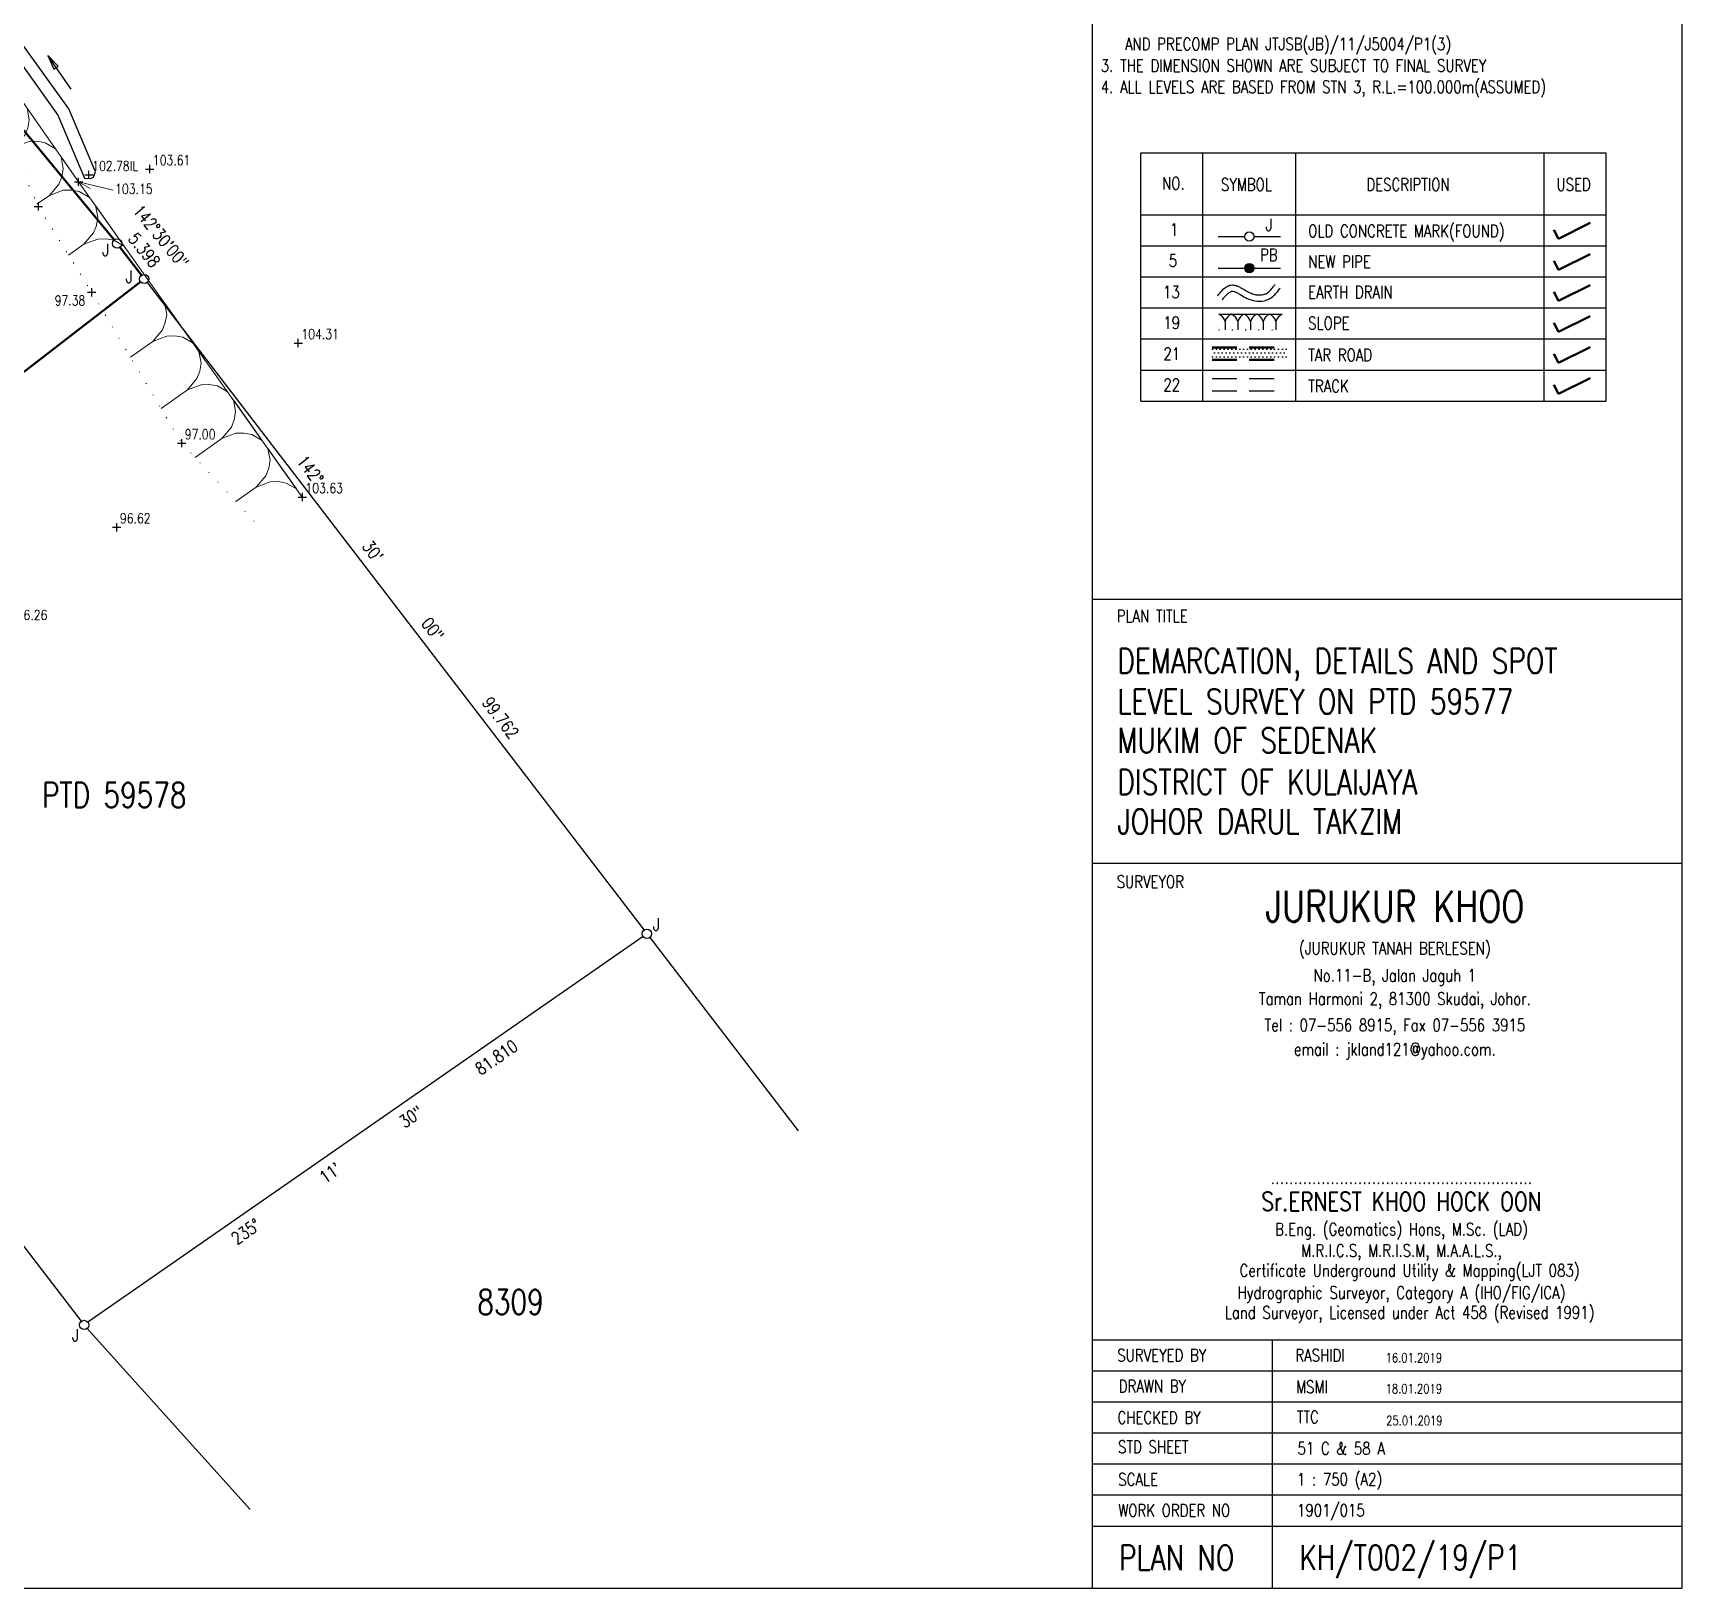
# Model space of a CAD drawing. Header units: metres. Extents: x -16650 to -16226, y -32196 to -31906.
# Drawn here: x -16425 to -16225.8, y -32196.3 to -32008.4 of the extents above; entities that cross this region are included whole.
import ezdxf
from ezdxf.enums import TextEntityAlignment as Align

# ---------------------------------------------------------------- set-up
doc = ezdxf.new("R2010")
doc.units = ezdxf.units.M
doc.header["$LTSCALE"] = 6
doc.header["$MEASUREMENT"] = 0
doc.header["$PDMODE"] = 2
doc.header["$PDSIZE"] = 0.5
doc.linetypes.add('DASHED', pattern=[0.75, 0.5, -0.25])
doc.linetypes.add('DOT', pattern=[0.25, 0, -0.25])
doc.layers.add('160119_HEIGHT', color=7, linetype='Continuous', lineweight=13)
doc.layers.add('Detail_slope', color=8, linetype='Continuous', lineweight=13)
for name, color, linetype in [('160119_PTS', 7, 'Continuous'), ('BED', 3, 'Continuous'), ('Frame', 7, 'Continuous'), ('IL', 150, 'Continuous'), ('LOT_NO_Johor', 7, 'Continuous')]:
    doc.layers.add(name, color=color, linetype=linetype)
doc.styles.add('ROMANS', font='romans', dxfattribs={"width": 0.785})
doc.styles.get("Standard").update_dxf_attribs({"font": 'simplex.shx', "width": 0.8})

msp = doc.modelspace()

# ---------------------------------------------------------------- hatches: boundary and pattern name
h = msp.add_hatch()
h.set_pattern_fill('DOTS', color=50, scale=7.5, style=0)
h.paths.add_polyline_path([(-16273.57, -32047.87), (-16273.57, -32046.37), (-16282.56, -32046.37), (-16282.56, -32047.87)])
at = {"layer": 'Frame', "linetype": 'Continuous'}
h = msp.add_hatch(color=256, dxfattribs=at)
edge = h.paths.add_edge_path()
edge.add_arc((-16278.05, -32036.78), 0.562, 0, 360)

# ---------------------------------------------------------------- linework, layer by layer
at = {"color": 10, "lineweight": 50}
for p, q in [((-16497.34, -31933.89), (-16415.22, -32033.38)), ((-16414.52, -32034.26), (-16411.92, -32037.65)), ((-16412.02, -32038.44), (-16477.26, -32088.74))]:
    msp.add_line(p, q, dxfattribs=at)
for p, q in [((-16411.23, -32038.54), (-16351.19, -32116.8)), ((-16419.18, -32164.07), (-16477.26, -32088.74)), ((-16351.31, -32117.57), (-16418.38, -32164.19)), ((-16350.5, -32117.69), (-16332.58, -32141.05)), ((-16418.46, -32164.93), (-16398.79, -32186.83))]:
    msp.add_line(p, q)
at = {"layer": '160119_HEIGHT'}
msp.add_lwpolyline([(-16415.35, -32027.35), (-16419.51, -32026.36), (-16418.11, -32027.17)], dxfattribs=at)
at = {"layer": '160119_PTS'}
for p in [(-16410.92, -32024.82), (-16419.51, -32026.36), (-16418.26, -32025.51), (-16424.38, -32029.33), (-16417.92, -32039.7), (-16392.98, -32045.84), (-16407.06, -32057.94), (-16392.48, -32064.45), (-16414.9, -32068.11)]:
    msp.add_point(p, dxfattribs=at)
at = {"layer": 'Detail_slope'}
for p, q in [((-16423.05, -32028), (-16424.52, -32029.02)), ((-16418.87, -32033.9), (-16420.72, -32035.21)), ((-16410.54, -32045.64), (-16413.25, -32047.56)), ((-16406.37, -32051.51), (-16409.55, -32053.77)), ((-16402.21, -32057.38), (-16405.45, -32059.68)), ((-16398.04, -32063.26), (-16400.51, -32065.01))]:
    msp.add_line(p, q, dxfattribs=at)
msp.add_lwpolyline([(-16392.49, -32064.46), (-16419.51, -32026.36), (-16428.16, -32014)], dxfattribs=at)
at = {"layer": 'Detail_slope', "linetype": 'DOT'}
msp.add_lwpolyline([(-16430.71, -32015.08), (-16424.38, -32029.33), (-16417.93, -32039.7), (-16407.06, -32057.94), (-16397.83, -32067.88)], dxfattribs=at)
at = {"layer": 'Detail_slope'}
for points in [[(-16425.75, -32017.44), (-16425.49, -32018.86), (-16425.66, -32019.84), (-16426.02, -32020.73), (-16427.17, -32022.1), (-16425.49, -32021.48), (-16424.53, -32021.45), (-16423.55, -32021.63), (-16422.31, -32022.36)], [(-16421.63, -32023.34), (-16421.36, -32024.76), (-16421.54, -32025.74), (-16421.89, -32026.63), (-16423.05, -32028), (-16421.36, -32027.38), (-16420.4, -32027.35), (-16419.43, -32027.53), (-16418.19, -32028.26)], [(-16417.48, -32029.23), (-16417.21, -32030.64), (-16417.37, -32031.62), (-16417.72, -32032.52), (-16418.87, -32033.9), (-16417.19, -32033.27), (-16416.23, -32033.23), (-16415.25, -32033.4), (-16414.01, -32034.12)], [(-16409.15, -32040.97), (-16408.87, -32042.39), (-16409.04, -32043.37), (-16409.39, -32044.26), (-16410.54, -32045.64), (-16408.86, -32045.01), (-16407.9, -32044.98), (-16406.92, -32045.14), (-16405.68, -32045.87)], [(-16404.98, -32046.85), (-16404.71, -32048.26), (-16404.87, -32049.24), (-16405.22, -32050.13), (-16406.37, -32051.51), (-16404.69, -32050.88), (-16403.73, -32050.85), (-16402.75, -32051.01), (-16401.51, -32051.74)], [(-16400.81, -32052.72), (-16400.54, -32054.13), (-16400.71, -32055.11), (-16401.06, -32056), (-16402.21, -32057.38), (-16400.52, -32056.75), (-16399.56, -32056.72), (-16398.59, -32056.89), (-16397.34, -32057.61)], [(-16396.65, -32058.59), (-16396.38, -32060), (-16396.54, -32060.98), (-16396.89, -32061.88), (-16398.04, -32063.26), (-16396.36, -32062.63), (-16395.4, -32062.59), (-16394.42, -32062.76), (-16393.18, -32063.48)]]:
    msp.add_lwpolyline(points, close=True, dxfattribs=at)
at = {"layer": 'Frame'}
for p, q in [((-16225.77, -32196.32), (-16225.77, -31906.4)), ((-16297.02, -32196.32), (-16297.02, -31996.4)), ((-16297.02, -32076.8), (-16225.77, -32076.8)), ((-16297.02, -32108.7), (-16225.77, -32108.7)), ((-16297.02, -32166.32), (-16225.77, -32166.32)), ((-16275.26, -32196.32), (-16275.26, -32166.32)), ((-16297.02, -32170.07), (-16225.77, -32170.07)), ((-16297.02, -32173.82), (-16225.77, -32173.82)), ((-16297.02, -32177.57), (-16225.77, -32177.57)), ((-16297.02, -32181.32), (-16225.77, -32181.32)), ((-16297.02, -32185.07), (-16225.77, -32185.07)), ((-16297.02, -32188.82), (-16225.77, -32188.82)), ((-16650.1, -32196.32), (-16225.77, -32196.32)), ((-16297.02, -32196.32), (-16225.77, -32196.32))]:
    msp.add_line(p, q, dxfattribs=at)
at = {"layer": 'Frame', "linetype": 'Continuous'}
for p, q in [((-16291.17, -32052.85), (-16291.17, -32022.85)), ((-16291.17, -32022.85), (-16234.92, -32022.85)), ((-16283.67, -32052.85), (-16283.67, -32022.85)), ((-16272.42, -32052.85), (-16272.42, -32022.85)), ((-16242.42, -32052.85), (-16242.42, -32022.85)), ((-16234.92, -32052.85), (-16234.92, -32022.85)), ((-16291.17, -32030.35), (-16234.92, -32030.35)), ((-16291.17, -32034.1), (-16234.92, -32034.1)), ((-16281.8, -32032.97), (-16278.61, -32032.97)), ((-16277.49, -32032.97), (-16274.3, -32032.97)), ((-16291.17, -32037.85), (-16234.92, -32037.85)), ((-16281.8, -32036.78), (-16278.61, -32036.78)), ((-16277.49, -32036.78), (-16274.3, -32036.78)), ((-16291.17, -32041.6), (-16234.92, -32041.6)), ((-16291.17, -32045.35), (-16234.92, -32045.35)), ((-16291.17, -32049.1), (-16234.92, -32049.1)), ((-16291.17, -32052.85), (-16234.92, -32052.85))]:
    msp.add_line(p, q, dxfattribs=at)
at = {"layer": 'Frame', "linetype": 'Continuous', "lineweight": 50}
for p, q in [((-16241.26, -32032.16), (-16240.71, -32033.25)), ((-16240.71, -32033.25), (-16236.88, -32031.33)), ((-16241.26, -32035.91), (-16240.71, -32037)), ((-16240.71, -32037), (-16236.88, -32035.08)), ((-16241.26, -32039.66), (-16240.71, -32040.75)), ((-16240.71, -32040.75), (-16236.88, -32038.83)), ((-16240.71, -32044.5), (-16236.88, -32042.58)), ((-16241.26, -32043.41), (-16240.71, -32044.5)), ((-16240.71, -32048.25), (-16236.88, -32046.33)), ((-16241.26, -32047.16), (-16240.71, -32048.25)), ((-16240.71, -32052), (-16236.88, -32050.08)), ((-16241.26, -32050.91), (-16240.71, -32052))]:
    msp.add_line(p, q, dxfattribs=at)
at = {"layer": 'Frame', "color": 8, "linetype": 'Continuous'}
msp.add_line((-16281.75, -32042.37), (-16274.07, -32042.36), dxfattribs=at)
at = {"layer": 'Frame', "color": 8}
for p, q in [((-16281.75, -32042.37), (-16280.21, -32042.37)), ((-16281.75, -32042.37), (-16280.21, -32042.37)), ((-16280.21, -32042.37), (-16278.68, -32042.37)), ((-16280.21, -32042.37), (-16278.68, -32042.37)), ((-16278.68, -32042.37), (-16277.14, -32042.37)), ((-16278.68, -32042.37), (-16277.14, -32042.37)), ((-16277.14, -32042.37), (-16275.61, -32042.36)), ((-16277.14, -32042.37), (-16275.61, -32042.36)), ((-16275.61, -32042.36), (-16274.07, -32042.36)), ((-16275.61, -32042.36), (-16274.07, -32042.36)), ((-16280.98, -32043.22), (-16280.98, -32044.26)), ((-16280.98, -32043.22), (-16280.98, -32044.26)), ((-16279.45, -32043.22), (-16279.45, -32044.26)), ((-16279.45, -32043.22), (-16279.45, -32044.26)), ((-16277.91, -32043.22), (-16277.91, -32044.26)), ((-16277.91, -32043.22), (-16277.91, -32044.26)), ((-16276.38, -32043.22), (-16276.38, -32044.26)), ((-16276.38, -32043.22), (-16276.38, -32044.26)), ((-16274.84, -32043.22), (-16274.84, -32044.26)), ((-16274.84, -32043.22), (-16274.84, -32044.26))]:
    msp.add_line(p, q, dxfattribs=at)
at = {"layer": 'Frame', "color": 8, "linetype": 'DOT'}
msp.add_line((-16281.75, -32044.26), (-16274.07, -32044.26), dxfattribs=at)
at = {"layer": 'Frame', "color": 30, "linetype": 'DASHED', "lineweight": 50}
for points in [[(-16282.56, -32046.37), (-16273.57, -32046.37)], [(-16282.56, -32047.87), (-16273.57, -32047.87)]]:
    msp.add_lwpolyline(points, dxfattribs=at)
at = {"layer": 'Frame', "color": 30, "linetype": 'DASHED'}
for points in [[(-16282.56, -32050.12), (-16273.57, -32050.12)], [(-16282.56, -32051.62), (-16273.57, -32051.62)]]:
    msp.add_lwpolyline(points, dxfattribs=at)
at = {"layer": 'Frame', "linetype": 'Continuous'}
for centre in [(-16278.05, -32032.97), (-16414.86, -32033.82), (-16278.05, -32036.78), (-16411.58, -32038.1), (-16350.85, -32117.24), (-16418.84, -32164.52)]:
    msp.add_circle(centre, 0.562, dxfattribs=at)
at = {"layer": 'Frame', "color": 8, "linetype": 'Continuous'}
for centre, start, end in [((-16282.17, -32043.52), 13.9448, 69.8089), ((-16279.79, -32043.52), 110.1911, 166.0552), ((-16280.64, -32043.52), 13.9448, 69.8089), ((-16278.25, -32043.52), 110.1911, 166.0552), ((-16279.1, -32043.52), 13.9448, 69.8089), ((-16276.72, -32043.52), 110.1911, 166.0552), ((-16277.57, -32043.52), 13.9448, 69.8089), ((-16275.19, -32043.52), 110.1911, 166.0552), ((-16276.03, -32043.52), 13.9448, 69.8089), ((-16273.65, -32043.52), 110.1911, 166.0552)]:
    msp.add_arc(centre, 1.23, start, end, dxfattribs=at)
at = {"layer": 'IL'}
for points in [[(-16427.58, -32010.5), (-16422.02, -32018.29), (-16418.79, -32025.9), (-16418.07, -32025.94), (-16417.7, -32025.78), (-16417.48, -32025.16), (-16420.7, -32017.55), (-16426.37, -32009.62)], [(-16420.41, -32015.17), (-16423.25, -32011.09), (-16421.97, -32012.39)], [(-16423.25, -32011.09), (-16422.49, -32012.75), (-16421.97, -32012.39)]]:
    msp.add_lwpolyline(points, dxfattribs=at)
for points, knots in [([(-16281.91, -32040.13), (-16281.81, -32040.01), (-16281.7, -32039.88), (-16281.42, -32039.57), (-16281.25, -32039.38), (-16280.9, -32039.09), (-16280.73, -32038.98), (-16280.45, -32038.87), (-16280.34, -32038.84), (-16280.06, -32038.81), (-16279.88, -32038.83), (-16279.56, -32038.91), (-16279.41, -32038.98), (-16279.11, -32039.13), (-16278.97, -32039.21), (-16278.62, -32039.42), (-16278.41, -32039.55), (-16278.04, -32039.75), (-16277.89, -32039.82), (-16277.57, -32039.93), (-16277.41, -32039.97), (-16276.93, -32040.05), (-16276.62, -32040.04), (-16276.22, -32039.94), (-16276.09, -32039.9), (-16275.84, -32039.76), (-16275.7, -32039.65), (-16275.43, -32039.39), (-16275.3, -32039.23), (-16275.09, -32038.96), (-16275.02, -32038.86), (-16274.94, -32038.75)], [0, 0, 0, 0, 0.552041, 0.552041, 1.419844, 1.419844, 2.115539, 2.115539, 2.470862, 2.470862, 3.064372, 3.064372, 3.657882, 3.657882, 4.251392, 4.251392, 5.144076, 5.144076, 5.832379, 5.832379, 6.520682, 6.520682, 7.897288, 7.897288, 8.567895, 8.567895, 9.428365, 9.428365, 10.288834, 10.288834, 10.790578, 10.790578, 10.790578, 10.790578]), ([(-16281.34, -32040.61), (-16281.24, -32040.49), (-16281.13, -32040.37), (-16280.88, -32040.08), (-16280.72, -32039.92), (-16280.47, -32039.71), (-16280.36, -32039.64), (-16280.22, -32039.59), (-16280.18, -32039.58), (-16280.08, -32039.57), (-16280, -32039.57), (-16279.82, -32039.62), (-16279.71, -32039.67), (-16279.47, -32039.79), (-16279.34, -32039.86), (-16278.99, -32040.07), (-16278.77, -32040.21), (-16278.35, -32040.43), (-16278.16, -32040.52), (-16277.79, -32040.65), (-16277.6, -32040.7), (-16277.02, -32040.8), (-16276.63, -32040.8), (-16276.05, -32040.68), (-16275.84, -32040.61), (-16275.44, -32040.4), (-16275.26, -32040.26), (-16274.94, -32039.96), (-16274.8, -32039.8), (-16274.55, -32039.49), (-16274.44, -32039.34), (-16274.34, -32039.2)], [0, 0, 0, 0, 0.549039, 0.549039, 1.417824, 1.417824, 2.114094, 2.114094, 2.469121, 2.469121, 3.070291, 3.070291, 3.67146, 3.67146, 4.27263, 4.27263, 5.17819, 5.17819, 5.829956, 5.829956, 6.481721, 6.481721, 7.785252, 7.785252, 8.537569, 8.537569, 9.324893, 9.324893, 10.112216, 10.112216, 10.790578, 10.790578, 10.790578, 10.790578])]:
    msp.add_open_spline(points, degree=3, knots=knots, dxfattribs=at)

# ---------------------------------------------------------------- texts
at = {"layer": '160119_HEIGHT', "width": 0.8}
for s, p in [('103.61', (-16410.54, -32024.34)), ('103.15', (-16415.1, -32027.81)), ('97.38', (-16422.41, -32041.3)), ('104.31', (-16392.59, -32045.36)), ('97.00', (-16406.68, -32057.47)), ('103.63', (-16392.1, -32063.98)), ('96.62', (-16414.52, -32067.63)), ('96.26', (-16426.99, -32079.31))]:
    msp.add_text(s, height=1.2, dxfattribs=at).set_placement(p)
at = {"layer": 'BED', "color": 1, "width": 0.8}
for s, p in [('142%%d30\'00"', (-16413.05, -32029.9)), ('5.398', (-16413.62, -32033.3))]:
    msp.add_text(s, height=1.5, rotation=309.5333, dxfattribs=at).set_placement(p)
at = {"layer": 'BED', "width": 0.8}
for s, rotation, p in [('142%%D          30\'          00"          99.762', 307.5, (-16380.32, -32076.99)), ('235%%D          11\'          30"         81.810', 34.8083, (-16383.34, -32143.04))]:
    msp.add_text(s, height=1.5, rotation=rotation, dxfattribs=at).set_placement(p, align=Align.CENTER)
at = {"layer": 'Frame', "style": 'ROMANS', "width": 0.785}
for s, p in [('AND PRECOMP PLAN JTJSB(JB)/11/J5004/P1(3)', (-16293.08, -32010.45)), ('3. THE DIMENSION SHOWN ARE SUBJECT TO FINAL SURVEY', (-16296, -32013.06)), ('4. ALL LEVELS ARE BASED FROM STN 3, R.L.=100.000m(ASSUMED)', (-16296, -32015.63)), ('NO.', (-16288.59, -32027.28)), ('SYMBOL', (-16281.48, -32027.43)), ('DESCRIPTION', (-16263.9, -32027.43)), ('USED', (-16240.94, -32027.43)), ('1', (-16287.65, -32032.9)), ('J', (-16276.08, -32032.31)), ('OLD CONCRETE MARK(FOUND)', (-16270.94, -32033.05)), ('J', (-16416.64, -32035.35)), ('PB', (-16276.76, -32035.94)), ('5', (-16287.79, -32036.64)), ('NEW PIPE', (-16270.94, -32036.77)), ('J', (-16413.81, -32038.59)), ('13', (-16288.48, -32040.42)), ('EARTH DRAIN', (-16270.94, -32040.44)), ('19', (-16288.44, -32044.14)), ('SLOPE', (-16270.94, -32044.19)), ('21', (-16288.44, -32047.89)), ('TAR ROAD', (-16270.94, -32048.04)), ('22', (-16288.44, -32051.64)), ('TRACK', (-16270.94, -32051.79)), ('PLAN TITLE', (-16294.08, -32079.58)), ('SURVEYOR', (-16294.08, -32111.7)), ('J', (-16350.1, -32116.87)), ('J', (-16420.3, -32166.52)), ('SURVEYED BY', (-16294.01, -32168.93)), ('RASHIDI', (-16272.49, -32168.93)), ('DRAWN BY', (-16293.83, -32172.67)), ('MSMI', (-16272.41, -32172.75)), ('CHECKED BY', (-16293.98, -32176.46)), ('TTC', (-16272.33, -32176.4)), ('STD SHEET', (-16293.92, -32180)), ('51 C & 58 A', (-16272.23, -32180.19)), ('1 : 750 (A2)', (-16272.29, -32183.92)), ('SCALE', (-16293.89, -32183.94)), ('1901/015', (-16272.29, -32187.67)), ('WORK ORDER NO', (-16293.89, -32187.69))]:
    msp.add_text(s, height=1.5, dxfattribs=at).set_placement(p)
at = {"layer": 'Frame', "linetype": 'Continuous', "lineweight": 50, "style": 'ROMANS', "width": 0.785}
for s, p in [('DEMARCATION, DETAILS AND SPOT ', (-16293.99, -32085.76)), ('LEVEL SURVEY ON PTD 59577', (-16293.99, -32090.67)), ('MUKIM OF SEDENAK', (-16293.99, -32095.36)), ('DISTRICT OF KULAIJAYA', (-16293.99, -32100.39)), ('JOHOR DARUL TAKZIM', (-16293.99, -32105.17))]:
    msp.add_text(s, height=3, dxfattribs=at).set_placement(p)
at = {"layer": 'Frame', "ltscale": 1.5, "style": 'ROMANS', "width": 0.785}
msp.add_text('JURUKUR KHOO', height=3.75, dxfattribs=at).set_placement((-16260.47, -32115.79), align=Align.CENTER)
at = {"layer": 'Frame', "style": 'ROMANS', "width": 0.785}
for s, height, p in [('(JURUKUR TANAH BERLESEN)', 1.5, (-16260.47, -32119.74)), ('No.11-B, Jalan Jaguh 1', 1.5, (-16260.47, -32123.02)), ('Taman Harmoni 2, 81300 Skudai, Johor.', 1.5, (-16260.47, -32125.84)), ('Tel : 07-556 8915, Fax 07-556 3915', 1.5, (-16260.47, -32129.03)), ('email : jkland121@yahoo.com.', 1.5, (-16260.47, -32131.95)), ('.........................................................', 1.65, (-16259.67, -32147.48)), ('Sr.ERNEST KHOO HOCK OON', 2.25, (-16259.67, -32150.72)), ('B.Eng. (Geomatics) Hons, M.Sc. (LAD)', 1.5, (-16259.67, -32153.7)), ('M.R.I.C.S, M.R.I.S.M, M.A.A.L.S.,', 1.5, (-16259.67, -32156.28)), ('Certificate Underground Utility & Mapping(LJT 083)', 1.5, (-16258.69, -32158.68)), ('Hydrographic Surveyor, Category A (IHO/FIG/ICA)', 1.5, (-16259.67, -32161.36)), ('Land Surveyor, Licensed under Act 458 (Revised 1991)', 1.5, (-16258.69, -32163.76))]:
    msp.add_text(s, height=height, dxfattribs=at).set_placement(p, align=Align.CENTER)
at = {"layer": 'Frame', "lineweight": 13, "style": 'ROMANS', "width": 0.785}
for s, p in [('16.01.2019', (-16261.58, -32169.04)), ('18.01.2019', (-16261.58, -32172.79)), ('25.01.2019', (-16261.52, -32176.64))]:
    msp.add_text(s, height=1.125, dxfattribs=at).set_placement(p)
at = {"layer": 'Frame', "lineweight": 35, "style": 'ROMANS', "width": 0.785}
for s, p in [('PLAN NO', (-16293.8, -32194.15)), ('KH/T002/19/P1', (-16272.01, -32194.12))]:
    msp.add_text(s, height=3, dxfattribs=at).set_placement(p)
at = {"layer": 'IL', "lineweight": 13, "width": 0.8}
msp.add_text('102.78IL', height=1.2, dxfattribs=at).set_placement((-16417.87, -32025.04))
at = {"layer": 'LOT_NO_Johor', "width": 0.78}
for s, p in [('PTD 59578', (-16423.93, -32101.97)), ('8309', (-16371.34, -32163.24))]:
    msp.add_text(s, height=3, dxfattribs=at).set_placement(p)

doc.saveas('drawing.dxf')
